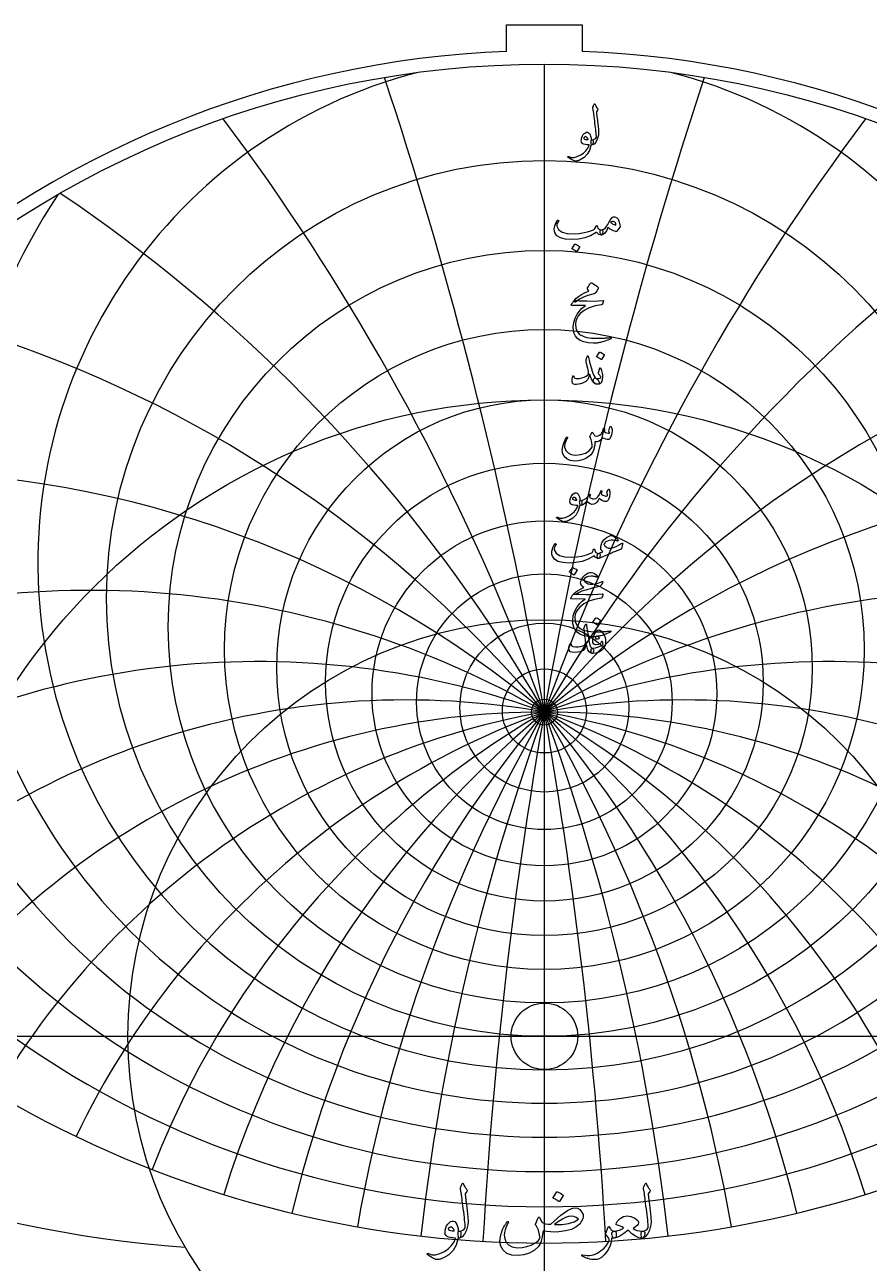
# Model space of a CAD drawing. Header units: millimetres. Extents: x -54 to 54, y -54 to 55.
# Drawn here: x -28.4 to 17.7, y -12.4 to 55.3 of the extents above; entities that cross this region are included whole.
import ezdxf

# ---------------------------------------------------------------- set-up
doc = ezdxf.new("R2010")
doc.units = ezdxf.units.MM
for name, color, linetype in [('CUT_INNER', 6, 'Continuous'), ('CUT_OUTER', 1, 'Continuous'), ('ENGRAVE', 7, 'Continuous'), ('ENGRAVE_FINE', 8, 'Continuous'), ('TEXT', 5, 'Continuous')]:
    doc.layers.add(name, color=color, linetype=linetype)

msp = doc.modelspace()

# ---------------------------------------------------------------- linework, layer by layer
at = {"layer": 'CUT_INNER'}
msp.add_circle((0, 0), 1.82, dxfattribs=at)
at = {"layer": 'CUT_OUTER'}
for points in [[(-2.065, 55.251), (2.065, 55.251), (2.065, 53.7952)], [(-2.065, 53.7952), (-2.065, 55.251)]]:
    msp.add_lwpolyline(points, dxfattribs=at)
for centre, radius, start, end in [((-0.0002, -0.0001), 53.835, 132.538795, 87.801477), ((-0.0008, 0.0013), 53.8334, 92.197449, 132.539354)]:
    msp.add_arc(centre, radius, start, end, dxfattribs=at)
at = {"layer": 'ENGRAVE'}
for points in [[(0, -53.1), (0, 53.1)], [(-53.1, 0), (53.1, 0)]]:
    msp.add_lwpolyline(points, dxfattribs=at)
for centre, radius in [((0, 0), 53.1), ((0, 23.9206), 23.9206), ((0, 22.3725), 20.5509), ((0, 21.1284), 17.4751), ((0, 0), 34.7587), ((0, 20.132), 14.6267), ((0, 19.3425), 11.9543), ((0, 18.7303), 9.4167), ((0, 18.2737), 6.9799), ((0, 0), 22.7527), ((0, 17.9576), 4.615), ((0, 17.7718), 2.2962), ((0, 17.7104), 0.708)]:
    msp.add_circle(centre, radius, dxfattribs=at)
for centre, radius, start, end in [((0, 25.851), 27.6727, 104.436571, 75.563429), ((0, 28.2753), 31.9286, 146.343028, 33.656972), ((0, 31.3563), 36.8615, 168.076059, 11.923941), ((0, 35.3406), 42.7288, 184.845211, 355.154789), ((0, 40.618), 49.9315, 199.041634, 340.958366), ((0, -25.2537), 42.9641, 36, 144), ((0, -25.2537), 42.9641, 36, 144), ((0, 47.8412), 59.135, 211.615649, 328.384351), ((-14.7796, 55.1582), 66.8508, 235.026154, 265.845624)]:
    msp.add_arc(centre, radius, start, end, dxfattribs=at)
at = {"layer": 'ENGRAVE_FINE'}
for centre, radius, start, end in [((-243.6616, -25.2537), 247.4205, 3.256593, 18.285878), ((-243.6616, -25.2537), 247.4205, 3.256593, 18.285878), ((243.6616, -25.2537), 247.4205, 161.714122, 176.743407), ((243.6616, -25.2537), 247.4205, 161.714122, 176.743407), ((-118.0429, -25.2537), 125.6187, 6.558023, 36.869498), ((-118.0429, -25.2537), 125.6187, 6.558023, 36.869498), ((118.0429, -25.2537), 125.6187, 143.130502, 173.441977), ((118.0429, -25.2537), 125.6187, 143.130502, 173.441977), ((-74.416, -25.2537), 85.9282, 9.951474, 56.069558), ((-74.416, -25.2537), 85.9282, 9.951474, 56.069558), ((74.416, -25.2537), 85.9282, 123.930442, 170.048526), ((74.416, -25.2537), 85.9282, 123.930442, 170.048526), ((-51.2026, -25.2537), 66.8403, 13.489072, 76.236453), ((-51.2026, -25.2537), 66.8403, 13.489072, 76.236453), ((51.2026, -25.2537), 66.8403, 103.763547, 166.510928), ((51.2026, -25.2537), 66.8403, 103.763547, 166.510928), ((-36.0512, -25.2537), 56.0857, 17.231004, 97.725349), ((-36.0512, -25.2537), 56.0857, 17.231004, 97.725349), ((36.0512, -25.2537), 56.0857, 82.274651, 162.768996), ((36.0512, -25.2537), 56.0857, 82.274651, 162.768996), ((-24.8053, -25.2537), 49.6107, 21.249547, 120.755909), ((-24.8053, -25.2537), 49.6107, 21.249547, 120.755909), ((24.8053, -25.2537), 49.6107, 59.244091, 158.750453), ((24.8053, -25.2537), 49.6107, 59.244091, 158.750453), ((-15.6377, -25.2537), 45.7215, 25.634518, 130.214249), ((-15.6377, -25.2537), 45.7215, 25.634518, 130.214249), ((15.6377, -25.2537), 45.7215, 49.785751, 154.365482), ((15.6377, -25.2537), 45.7215, 49.785751, 154.365482), ((-7.5757, -25.2537), 43.6269, 30.500929, 137.66478), ((-7.5757, -25.2537), 43.6269, 30.500929, 137.66478), ((7.5757, -25.2537), 43.6269, 42.33522, 149.499071), ((7.5757, -25.2537), 43.6269, 42.33522, 149.499071), ((0, 100.8737), 118.5841, 243.541053, 296.458947)]:
    msp.add_arc(centre, radius, start, end, dxfattribs=at)
at = {"layer": 'TEXT'}
for points in [[(2.6536, 50.7576), (2.6748, 50.8088), (2.6913, 50.8494), (2.703, 50.8794), (2.7101, 50.8989), (2.7156, 50.9112), (2.7227, 50.9201), (2.7313, 50.9254), (2.7415, 50.9271), (2.7531, 50.9252), (2.7627, 50.9193), (2.7704, 50.9095), (2.776, 50.8957), (2.8021, 50.8284), (2.8334, 50.7678), (2.8697, 50.7138), (2.9111, 50.6665), (2.9227, 50.6514), (2.926, 50.6343), (2.9211, 50.6153), (2.9079, 50.5943), (2.8389, 50.4969), (2.8436, 50.4533), (2.8483, 50.4106), (2.853, 50.3685), (2.8577, 50.3273), (2.8624, 50.2869), (2.8671, 50.2473), (2.8718, 50.2084), (2.8765, 50.1703), (2.9199, 49.8178), (2.9464, 49.5423), (2.956, 49.3436), (2.9488, 49.2219), (2.8895, 49.0011), (2.8122, 48.838), (2.7168, 48.7326), (2.6033, 48.6849), (2.6002, 48.6849), (2.597, 48.6849), (2.5939, 48.6849), (2.5908, 48.6849), (2.5721, 48.7026), (2.5601, 48.743), (2.5548, 48.8062), (2.5562, 48.8922), (2.5592, 48.924), (2.568, 48.9472), (2.5827, 48.9617), (2.6033, 48.9676), (2.683, 48.9835), (2.7494, 49.0123), (2.8023, 49.0541), (2.842, 49.1089), (2.8393, 49.1746), (2.8345, 49.2494), (2.8276, 49.3332), (2.8184, 49.4261), (2.8074, 49.5275), (2.7945, 49.6372), (2.7799, 49.7552), (2.7635, 49.8814), (2.7484, 50.0054), (2.7344, 50.1169), (2.7217, 50.2159), (2.7101, 50.3022), (2.7001, 50.376), (2.692, 50.4372), (2.686, 50.4859), (2.6818, 50.522), (2.6504, 50.701), (2.6495, 50.7187), (2.6496, 50.734), (2.651, 50.747), (2.6536, 50.7576)], [(2.5405, 48.6504), (2.4669, 48.3919), (2.3435, 48.1754), (2.1702, 48.0009), (1.947, 47.8685), (1.9158, 47.855), (1.885, 47.8429), (1.8546, 47.8322), (1.8245, 47.8229), (1.7951, 47.8152), (1.7664, 47.8092), (1.7386, 47.805), (1.7115, 47.8025), (1.644, 47.8121), (1.5545, 47.8473), (1.443, 47.9079), (1.3095, 47.9941), (1.2952, 48.0064), (1.2867, 48.0184), (1.2842, 48.03), (1.2875, 48.0412), (1.295, 48.0498), (1.3048, 48.0537), (1.317, 48.053), (1.3315, 48.0475), (1.4703, 48.0025), (1.6259, 48.0027), (1.7984, 48.048), (1.9878, 48.1385), (2.1425, 48.2435), (2.2705, 48.367), (2.3717, 48.5089), (2.4463, 48.6692), (2.4457, 48.6749), (2.444, 48.6794), (2.441, 48.6828), (2.4369, 48.6849), (2.3287, 48.6912), (2.2367, 48.7038), (2.1607, 48.7226), (2.1009, 48.7477), (2.0546, 48.7866), (2.0255, 48.8404), (2.0137, 48.9091), (2.0192, 48.9927), (2.021, 49.0038), (2.0232, 49.0151), (2.0257, 49.0266), (2.0286, 49.0382), (2.032, 49.0503), (2.0357, 49.063), (2.0398, 49.0762), (2.0443, 49.09), (2.0812, 49.1797), (2.126, 49.2541), (2.1786, 49.3132), (2.239, 49.357), (2.3009, 49.3809), (2.3576, 49.3805), (2.4092, 49.3558), (2.4557, 49.3067), (2.4964, 49.2384), (2.5272, 49.1591), (2.5482, 49.0688), (2.5594, 48.9676), (2.5655, 48.9677), (2.5715, 48.968), (2.5773, 48.9685), (2.5829, 48.9691), (2.5885, 48.9698), (2.5943, 48.9703), (2.6003, 48.9706), (2.6065, 48.9707), (2.6277, 48.9662), (2.6442, 48.9527), (2.6559, 48.9301), (2.663, 48.8985), (2.6659, 48.8637), (2.6653, 48.8286), (2.6612, 48.7931), (2.6536, 48.7572), (2.6436, 48.7256), (2.6324, 48.703), (2.62, 48.6895), (2.6065, 48.6849), (2.5468, 48.6849), (2.5464, 48.6793), (2.5452, 48.6716), (2.5433, 48.662), (2.5405, 48.6504)], [(2.3898, 49.0021), (2.3568, 49.0596), (2.3207, 49.1003), (2.2814, 49.124), (2.239, 49.1309), (2.2137, 49.1242), (2.1912, 49.1136), (2.1713, 49.0991), (2.1543, 49.0806), (2.1488, 49.0708), (2.148, 49.0602), (2.1519, 49.0488), (2.1605, 49.0367), (2.1929, 49.0082), (2.2398, 48.9888), (2.3013, 48.9784), (2.3772, 48.977), (2.3851, 48.9786), (2.3898, 48.9833), (2.3914, 48.9911), (2.3898, 49.0021)], [(3.8438, 44.7657), (3.9421, 44.7308), (4.0235, 44.6323), (4.0881, 44.4702), (4.1358, 44.2444), (4.1376, 44.2282), (4.1366, 44.2138), (4.1329, 44.2015), (4.1264, 44.1911), (3.9537, 43.9744), (3.9417, 43.9612), (3.9278, 43.9532), (3.9119, 43.9502), (3.894, 43.9524), (3.7766, 43.9924), (3.6663, 44.0435), (3.5631, 44.1055), (3.4669, 44.1785), (3.3894, 43.9985), (3.3044, 43.87), (3.212, 43.7928), (3.1121, 43.7671), (3.1009, 43.7712), (3.0893, 43.7836), (3.0773, 43.8042), (3.065, 43.8331), (3.0459, 43.9045), (3.039, 43.9618), (3.0443, 44.005), (3.0618, 44.034), (3.072, 44.0409), (3.0838, 44.0458), (3.0971, 44.0488), (3.1121, 44.0497), (3.1835, 44.0619), (3.2534, 44.0953), (3.3217, 44.1498), (3.3884, 44.2256), (3.4177, 44.2696), (3.4614, 44.3418), (3.5197, 44.4423), (3.5925, 44.571), (3.6494, 44.6562), (3.7103, 44.7171), (3.7751, 44.7536), (3.8438, 44.7657)], [(0.716, 44.5648), (0.7272, 44.5769), (0.7388, 44.582), (0.7507, 44.5801), (0.7631, 44.571), (0.7725, 44.5593), (0.7757, 44.5459), (0.7725, 44.531), (0.7631, 44.5145), (0.7152, 44.4403), (0.6846, 44.3716), (0.6712, 44.3084), (0.6752, 44.2507), (0.7735, 44.0611), (0.9649, 43.9288), (1.2493, 43.8539), (1.6267, 43.8362), (1.9068, 43.8568), (2.1755, 43.8998), (2.4328, 43.9652), (2.6787, 44.0529), (2.7221, 44.0786), (2.758, 44.118), (2.7864, 44.1712), (2.8074, 44.2382), (2.8145, 44.2572), (2.8263, 44.2704), (2.8428, 44.2776), (2.864, 44.279), (2.8791, 44.2725), (2.8899, 44.2594), (2.8964, 44.2395), (2.8985, 44.213), (2.9132, 44.1475), (2.9543, 44.0984), (3.0216, 44.0658), (3.1152, 44.0497), (3.149, 44.0423), (3.1717, 44.0231), (3.1835, 43.992), (3.1843, 43.9493), (3.1729, 43.8696), (3.1576, 43.8127), (3.1384, 43.7785), (3.1152, 43.7671), (3.0463, 43.7761), (2.981, 43.8032), (2.9191, 43.8484), (2.8608, 43.9116), (2.8559, 43.9141), (2.8475, 43.9124), (2.8355, 43.9063), (2.82, 43.8959), (2.5272, 43.731), (2.2076, 43.6132), (1.8614, 43.5426), (1.4885, 43.519), (1.1439, 43.5426), (0.8761, 43.6132), (0.6854, 43.731), (0.5715, 43.8959), (0.5456, 43.9879), (0.537, 44.0819), (0.5456, 44.1779), (0.5715, 44.2758), (0.6065, 44.3669), (0.6422, 44.4454), (0.6787, 44.5114), (0.716, 44.5648)], [(3.6177, 44.458), (3.6765, 44.4089), (3.7433, 44.3685), (3.8178, 44.3367), (3.9003, 44.3135), (3.8958, 44.3754), (3.8791, 44.4258), (3.8502, 44.4649), (3.8092, 44.4925), (3.7619, 44.5069), (3.7142, 44.5059), (3.6661, 44.4896), (3.6177, 44.458)], [(1.6675, 43.2615), (1.6714, 43.2655), (1.6769, 43.2678), (1.684, 43.2686), (1.6926, 43.2678), (1.7537, 43.2431), (1.8112, 43.2128), (1.8652, 43.1771), (1.9156, 43.1359), (1.9205, 43.1296), (1.9227, 43.1234), (1.9221, 43.1171), (1.9187, 43.1108), (1.7711, 42.8721), (1.7656, 42.8664), (1.7586, 42.8651), (1.7499, 42.868), (1.7397, 42.8753), (1.7309, 42.8815), (1.717, 42.891), (1.6979, 42.9035), (1.6738, 42.9192), (1.6442, 42.9381), (1.6086, 42.9601), (1.5672, 42.9852), (1.5199, 43.0134), (1.5136, 43.0181), (1.5105, 43.0229), (1.5105, 43.0276), (1.5136, 43.0323)], [(2.6504, 40.5431), (2.376, 40.4715), (2.1338, 40.379), (1.9238, 40.2658), (1.746, 40.1317), (1.7187, 40.1111), (1.6934, 40.0995), (1.6701, 40.097), (1.6487, 40.1035), (1.6237, 40.1331), (1.6275, 40.1749), (1.6599, 40.2289), (1.7209, 40.295), (1.8652, 40.4148), (2.031, 40.5227), (2.2184, 40.6189), (2.4275, 40.7033), (2.3678, 40.7912), (2.3566, 40.8132), (2.3513, 40.8352), (2.3519, 40.8571), (2.3584, 40.8791), (2.4006, 40.9629), (2.4392, 41.0322), (2.4744, 41.087), (2.506, 41.1272), (2.5262, 41.1463), (2.546, 41.1563), (2.5654, 41.1572), (2.5845, 41.1492), (2.695, 41.0868), (2.7878, 41.0283), (2.863, 40.9737), (2.9205, 40.9231), (2.9317, 40.9068), (2.937, 40.8862), (2.9364, 40.8613), (2.9299, 40.832), (2.9097, 40.7863), (2.8773, 40.7308), (2.8328, 40.6654), (2.776, 40.5902), (2.7611, 40.579), (2.7352, 40.5675), (2.6983, 40.5555), (2.6504, 40.5431)], [(1.9093, 40.1788), (2.3123, 40.1647), (2.6606, 40.1631), (2.9545, 40.1741), (3.1937, 40.1977), (3.2011, 40.1986), (3.2074, 40.1981), (3.2128, 40.1962), (3.2173, 40.193), (3.2205, 40.1886), (3.2224, 40.1832), (3.2229, 40.1768), (3.222, 40.1694), (3.2158, 40.1408), (3.2098, 40.1145), (3.204, 40.0905), (3.1984, 40.0689), (3.193, 40.0497), (3.1878, 40.0328), (3.1828, 40.0183), (3.178, 40.0061), (3.1678, 39.9867), (3.156, 39.9724), (3.1427, 39.9631), (3.1278, 39.959), (2.7651, 39.8933), (2.4495, 39.7902), (2.181, 39.6499), (1.9596, 39.4723), (1.8477, 39.3445), (1.7664, 39.2093), (1.7158, 39.0666), (1.6958, 38.9164), (1.715, 38.6807), (1.7916, 38.4886), (1.9254, 38.34), (2.1166, 38.235), (2.2157, 38.2032), (2.3246, 38.1769), (2.4434, 38.1561), (2.5719, 38.1408), (2.7101, 38.1308), (2.8577, 38.1259), (3.0147, 38.1261), (3.1811, 38.1313), (3.2403, 38.1347), (3.2985, 38.1384), (3.3557, 38.1425), (3.412, 38.1471), (3.4668, 38.152), (3.5199, 38.1573), (3.5712, 38.1629), (3.6208, 38.169), (3.6359, 38.1698), (3.6467, 38.1659), (3.6532, 38.1573), (3.6553, 38.1439), (3.6542, 38.1284), (3.6506, 38.1164), (3.6447, 38.108), (3.6365, 38.1031), (3.5478, 38.0656), (3.4638, 38.0316), (3.3845, 38.0012), (3.3099, 37.9743), (3.2402, 37.9508), (3.1757, 37.9304), (3.1162, 37.9131), (3.0618, 37.899), (3.0107, 37.8886), (2.9609, 37.8793), (2.9126, 37.8713), (2.8655, 37.8644), (2.8197, 37.8591), (2.7749, 37.8558), (2.731, 37.8544), (2.6881, 37.855), (2.3953, 37.8778), (2.1511, 37.9272), (1.9556, 38.0034), (1.8088, 38.1062), (1.7011, 38.2348), (1.6259, 38.3849), (1.5833, 38.5567), (1.5733, 38.75), (1.6041, 38.9898), (1.6777, 39.2226), (1.7941, 39.4483), (1.9533, 39.667), (2.0155, 39.7331), (2.086, 39.7965), (2.1647, 39.8572), (2.2516, 39.9151), (1.4917, 39.9213), (1.4734, 39.9292), (1.4657, 39.9433), (1.4687, 39.9637), (1.4822, 39.9904), (1.5077, 40.0293), (1.5309, 40.0642), (1.5517, 40.0952), (1.5702, 40.1223), (1.5863, 40.1453), (1.6, 40.1639), (1.6114, 40.1783), (1.6204, 40.1883), (1.6408, 40.19), (1.6958, 40.189), (1.7853, 40.1853), (1.9093, 40.1788)], [(3.0131, 37.361), (3.0171, 37.3649), (3.0226, 37.3673), (3.0296, 37.368), (3.0383, 37.3673), (3.0993, 37.3425), (3.1568, 37.3123), (3.2108, 37.2766), (3.2612, 37.2354), (3.2661, 37.2291), (3.2683, 37.2228), (3.2677, 37.2165), (3.2644, 37.2102), (3.1168, 36.9716), (3.1113, 36.9659), (3.1042, 36.9645), (3.0956, 36.9675), (3.0854, 36.9747), (3.0765, 36.981), (3.0626, 36.9904), (3.0436, 37.003), (3.0194, 37.0187), (2.9898, 37.0375), (2.9543, 37.0595), (2.9128, 37.0846), (2.8655, 37.1129), (2.8593, 37.1176), (2.8561, 37.1223), (2.8561, 37.127), (2.8593, 37.1317)], [(2.4071, 37.0909), (2.4251, 37.0086), (2.4447, 36.9249), (2.4659, 36.8398), (2.4887, 36.7533), (2.513, 36.6651), (2.539, 36.5747), (2.5664, 36.4822), (2.5955, 36.3875), (2.6542, 36.2171), (2.7077, 36.0891), (2.7562, 36.0036), (2.7996, 35.9604), (2.8375, 35.9347), (2.8758, 35.8984), (2.9144, 35.8515), (2.9535, 35.794), (2.9904, 35.7227), (3.0006, 35.6691), (2.9841, 35.6332), (2.9409, 35.615), (2.8014, 35.6291), (2.6779, 35.7217), (2.5706, 35.8929), (2.4793, 36.1425), (2.4773, 36.1467), (2.4746, 36.1496), (2.471, 36.1514), (2.4667, 36.152), (2.4636, 36.1514), (2.4604, 36.1496), (2.4573, 36.1467), (2.4542, 36.1425), (2.4453, 36.1021), (2.4345, 36.0593), (2.4218, 36.0142), (2.4071, 35.9667), (2.391, 35.9217), (2.3741, 35.8842), (2.3564, 35.8542), (2.338, 35.8316), (2.2716, 35.7737), (2.1888, 35.7225), (2.0895, 35.678), (1.9737, 35.6401), (1.8559, 35.612), (1.7539, 35.6), (1.6675, 35.6042), (1.5969, 35.6244), (1.5364, 35.675), (1.5089, 35.7641), (1.5144, 35.8917), (1.5529, 36.0577), (1.5566, 36.0632), (1.5615, 36.0672), (1.5676, 36.0695), (1.5749, 36.0703), (1.5835, 36.0693), (1.5906, 36.0664), (1.5961, 36.0615), (1.6, 36.0546), (1.6149, 36.0199), (1.6314, 35.991), (1.6495, 35.968), (1.6691, 35.951), (1.7303, 35.9282), (1.8135, 35.9227), (1.9187, 35.9345), (2.0459, 35.9635), (2.1815, 36.0071), (2.2869, 36.0562), (2.3621, 36.1107), (2.4071, 36.1708), (2.4145, 36.2316), (2.4023, 36.3357), (2.3706, 36.4829), (2.3191, 36.6732), (2.2944, 36.7735), (2.2799, 36.8546), (2.2756, 36.9164), (2.2814, 36.959), (2.3411, 37.1286), (2.3476, 37.1465), (2.3545, 37.1592), (2.3617, 37.1669), (2.3694, 37.1694), (2.3788, 37.1645), (2.3882, 37.1498), (2.3976, 37.1253), (2.4071, 37.0909)], [(3.0414, 36.0766), (3.023, 36.1074), (3.0053, 36.1339), (2.9884, 36.1561), (2.9723, 36.1739), (2.9607, 36.1892), (2.9543, 36.2069), (2.9529, 36.2269), (2.9566, 36.2493), (3.0226, 36.488), (3.0318, 36.5088), (3.0438, 36.5147), (3.0585, 36.5056), (3.0759, 36.4817), (3.1022, 36.4309), (3.1246, 36.3694), (3.1431, 36.2974), (3.1576, 36.2148), (3.166, 36.1355), (3.1694, 36.0577), (3.1676, 35.9816), (3.1607, 35.907), (3.1495, 35.842), (3.1348, 35.7853), (3.1166, 35.7368), (3.0948, 35.6966), (3.0679, 35.6668), (3.0312, 35.6432), (2.9847, 35.626), (2.9284, 35.615), (2.8706, 35.6128), (2.8169, 35.622), (2.767, 35.6426), (2.7211, 35.6746), (2.6856, 35.7153), (2.6669, 35.7618), (2.6652, 35.8142), (2.6803, 35.8725), (2.7044, 35.9202), (2.7329, 35.9502), (2.7656, 35.9626), (2.8027, 35.9573), (2.8883, 35.9366), (2.9629, 35.9345), (3.0265, 35.9508), (3.0791, 35.9855), (3.0803, 35.9947), (3.0744, 36.013), (3.0614, 36.0403), (3.0414, 36.0766)], [(3.5831, 33.2805), (3.5886, 33.2942), (3.5957, 33.3041), (3.6043, 33.3099), (3.6145, 33.3119), (3.6277, 33.3103), (3.6388, 33.3056), (3.6481, 33.2978), (3.6553, 33.2868), (3.6732, 33.2475), (3.686, 33.1989), (3.6936, 33.1408), (3.6962, 33.0732), (3.6893, 32.9629), (3.6687, 32.8581), (3.6343, 32.7588), (3.5862, 32.665), (3.5698, 32.6424), (3.5517, 32.625), (3.5321, 32.6126), (3.5109, 32.6053), (3.4341, 32.6004), (3.3515, 32.614), (3.263, 32.646), (3.1686, 32.6964), (3.0891, 32.5875), (2.9951, 32.5151), (2.8865, 32.4791), (2.7635, 32.4797), (2.7595, 32.4135), (2.7537, 32.3498), (2.7461, 32.2887), (2.7368, 32.2301), (2.7257, 32.1736), (2.7128, 32.119), (2.6982, 32.0661), (2.6818, 32.015), (2.6438, 31.9227), (2.5923, 31.8375), (2.5276, 31.7594), (2.4495, 31.6884), (2.2667, 31.5667), (2.0734, 31.4811), (1.8695, 31.4316), (1.6549, 31.4183), (1.4133, 31.4511), (1.2224, 31.5368), (1.082, 31.6756), (0.9923, 31.8674), (0.9802, 31.9365), (0.9782, 32.0181), (0.9865, 32.1123), (1.0049, 32.2191), (1.0345, 32.3361), (1.0763, 32.4577), (1.1303, 32.5841), (1.1965, 32.7153), (1.2018, 32.7235), (1.2082, 32.7294), (1.2159, 32.7329), (1.2247, 32.7341), (1.2336, 32.7333), (1.2412, 32.731), (1.2477, 32.727), (1.253, 32.7215), (1.2565, 32.7135), (1.2577, 32.705), (1.2565, 32.6962), (1.253, 32.687), (1.169, 32.5125), (1.1148, 32.369), (1.0905, 32.2566), (1.096, 32.1751), (1.1753, 31.9955), (1.3001, 31.865), (1.4705, 31.7836), (1.6864, 31.7512), (1.9882, 31.7704), (2.2438, 31.847), (2.453, 31.9808), (2.6159, 32.172), (2.6153, 32.298), (2.5947, 32.4311), (2.5541, 32.5712), (2.4934, 32.7184), (2.4858, 32.7333), (2.4816, 32.7467), (2.4811, 32.7584), (2.484, 32.7686), (2.5009, 32.8037), (2.517, 32.8365), (2.5323, 32.8673), (2.5468, 32.8958), (2.5605, 32.9218), (2.5735, 32.9449), (2.5857, 32.965), (2.597, 32.9822), (2.6035, 32.9894), (2.6104, 32.9924), (2.6177, 32.991), (2.6253, 32.9853), (2.6292, 32.981), (2.6347, 32.9743), (2.6418, 32.9653), (2.6504, 32.9539), (2.6602, 32.9402), (2.6708, 32.9241), (2.6822, 32.9056), (2.6944, 32.8848), (2.7191, 32.8448), (2.7399, 32.8157), (2.7568, 32.7977), (2.7698, 32.7906), (2.8514, 32.7837), (2.9331, 32.7977), (3.0147, 32.8324), (3.0964, 32.888), (3.126, 32.9249), (3.1552, 32.9853), (3.1841, 33.0693), (3.2125, 33.1769), (3.2153, 33.1871), (3.2204, 33.1957), (3.2279, 33.2028), (3.2377, 33.2083), (3.2469, 33.2118), (3.2557, 33.213), (3.2642, 33.2118), (3.2722, 33.2083), (3.2842, 33.1887), (3.2887, 33.1518), (3.2858, 33.0976), (3.2754, 33.0261), (3.3388, 32.9873), (3.4065, 32.9618), (3.4785, 32.9496), (3.5548, 32.9508), (3.5539, 32.9737), (3.5509, 32.9924), (3.546, 33.0067), (3.5391, 33.0167), (3.5313, 33.0261), (3.5266, 33.0356), (3.525, 33.045), (3.5266, 33.0544)], [(3.5093, 29.8857), (3.5162, 29.8904), (3.5242, 29.8889), (3.5335, 29.881), (3.5439, 29.8669), (3.555, 29.8429), (3.5635, 29.8088), (3.5692, 29.7644), (3.5721, 29.7099), (3.5731, 29.6479), (3.5698, 29.5874), (3.5621, 29.5285), (3.5501, 29.4712), (3.5152, 29.3597), (3.4763, 29.2796), (3.4336, 29.231), (3.3868, 29.2137), (3.2763, 29.2202), (3.1741, 29.249), (3.0801, 29.3003), (2.9943, 29.3739), (2.9354, 29.2579), (2.8655, 29.1674), (2.7847, 29.1024), (2.6928, 29.063), (2.5965, 29.0543), (2.4989, 29.0787), (2.4002, 29.136), (2.3003, 29.2263), (2.2194, 29.1232), (2.1401, 29.0496), (2.0624, 29.0055), (1.9863, 28.9907), (1.9709, 28.9994), (1.9564, 29.0253), (1.9427, 29.0685), (1.9297, 29.1289), (1.925, 29.1886), (1.9329, 29.2325), (1.9533, 29.2608), (1.9863, 29.2734), (2.1311, 29.3061), (2.2579, 29.3699), (2.3666, 29.4647), (2.4573, 29.5905), (2.4622, 29.5974), (2.4675, 29.6023), (2.4732, 29.6053), (2.4793, 29.6062), (2.4867, 29.6055), (2.4934, 29.6031), (2.4993, 29.5992), (2.5044, 29.5937), (2.5074, 29.5768), (2.5005, 29.5481), (2.4838, 29.5077), (2.4573, 29.4555), (2.492, 29.4153), (2.546, 29.3856), (2.6192, 29.3666), (2.7117, 29.3582), (2.8269, 29.3823), (2.9276, 29.461), (3.0137, 29.5943), (3.0854, 29.7821), (3.0889, 29.7917), (3.0932, 29.7986), (3.0983, 29.8027), (3.1042, 29.8041), (3.113, 29.8033), (3.1207, 29.8009), (3.1272, 29.797), (3.1325, 29.7915), (3.1364, 29.7837), (3.1388, 29.7758), (3.1395, 29.768), (3.1388, 29.7601), (3.1073, 29.6282), (3.1441, 29.5956), (3.1882, 29.567), (3.2398, 29.5423), (3.2989, 29.5215), (3.3564, 29.5079), (3.4002, 29.505), (3.4302, 29.5126), (3.4465, 29.5309), (3.4518, 29.5587), (3.4489, 29.5984), (3.4377, 29.6498), (3.4182, 29.713), (3.4216, 29.7309), (3.4379, 29.7656), (3.4671, 29.8172), (3.5093, 29.8857)], [(1.9234, 28.9562), (1.8498, 28.6977), (1.7264, 28.4812), (1.5531, 28.3067), (1.3299, 28.1743), (1.2987, 28.1608), (1.2679, 28.1487), (1.2375, 28.138), (1.2075, 28.1287), (1.178, 28.121), (1.1494, 28.115), (1.1215, 28.1108), (1.0944, 28.1083), (1.0269, 28.1179), (0.9374, 28.1531), (0.8259, 28.2137), (0.6924, 28.2999), (0.6781, 28.3122), (0.6697, 28.3242), (0.6671, 28.3358), (0.6705, 28.347), (0.6779, 28.3556), (0.6877, 28.3595), (0.6999, 28.3587), (0.7144, 28.3533), (0.8532, 28.3083), (1.0088, 28.3085), (1.1814, 28.3538), (1.3708, 28.4443), (1.5254, 28.5493), (1.6534, 28.6728), (1.7547, 28.8147), (1.8292, 28.975), (1.8286, 28.9807), (1.8269, 28.9852), (1.8239, 28.9886), (1.8198, 28.9907), (1.7117, 28.997), (1.6196, 29.0096), (1.5437, 29.0284), (1.4838, 29.0535), (1.4375, 29.0924), (1.4084, 29.1462), (1.3967, 29.2149), (1.4022, 29.2985), (1.4039, 29.3096), (1.4061, 29.3209), (1.4086, 29.3323), (1.4116, 29.344), (1.4149, 29.3561), (1.4186, 29.3688), (1.4228, 29.382), (1.4273, 29.3958), (1.4642, 29.4855), (1.5089, 29.5599), (1.5615, 29.619), (1.622, 29.6628), (1.6838, 29.6867), (1.7405, 29.6863), (1.7921, 29.6616), (1.8387, 29.6125), (1.8793, 29.5442), (1.9101, 29.4649), (1.9311, 29.3746), (1.9423, 29.2734), (1.9485, 29.2735), (1.9545, 29.2738), (1.9602, 29.2743), (1.9658, 29.2749), (1.9714, 29.2756), (1.9772, 29.2761), (1.9832, 29.2764), (1.9894, 29.2765), (2.0106, 29.272), (2.0271, 29.2585), (2.0389, 29.2359), (2.0459, 29.2043), (2.0489, 29.1695), (2.0483, 29.1344), (2.0442, 29.0989), (2.0365, 29.063), (2.0265, 29.0314), (2.0153, 29.0088), (2.0029, 28.9953), (1.9894, 28.9907), (1.9297, 28.9907), (1.9293, 28.985), (1.9282, 28.9774), (1.9262, 28.9678), (1.9234, 28.9562)], [(1.7727, 29.3079), (1.7397, 29.3654), (1.7036, 29.406), (1.6644, 29.4298), (1.622, 29.4367), (1.5967, 29.43), (1.5741, 29.4194), (1.5543, 29.4049), (1.5372, 29.3864), (1.5317, 29.3766), (1.5309, 29.366), (1.5348, 29.3546), (1.5435, 29.3425), (1.5759, 29.314), (1.6228, 29.2946), (1.6842, 29.2842), (1.7602, 29.2828), (1.768, 29.2844), (1.7727, 29.2891), (1.7743, 29.2969), (1.7727, 29.3079)], [(4.274, 26.8856), (4.2112, 26.6344), (4.2041, 26.6222), (4.1923, 26.6108), (4.1758, 26.6002), (4.1546, 26.5904), (4.1076, 26.5738), (4.0577, 26.5555), (4.0048, 26.5353), (3.949, 26.5135), (3.8902, 26.49), (3.8284, 26.4652), (3.7638, 26.439), (3.6962, 26.4114), (2.9739, 26.0974), (2.9409, 26.1046), (2.9142, 26.1264), (2.8938, 26.1627), (2.8797, 26.2136), (2.8773, 26.2675), (2.8922, 26.3133), (2.9244, 26.3508), (2.9739, 26.38), (2.9801, 26.3828), (2.9923, 26.3882), (3.0107, 26.3962), (3.0351, 26.4067), (3.0654, 26.4195), (3.1015, 26.4346), (3.1432, 26.4517), (3.1906, 26.4711), (3.1295, 26.5337), (3.0909, 26.6022), (3.0746, 26.6766), (3.0807, 26.7568), (3.1411, 26.9478), (3.244, 27.1093), (3.3892, 27.2414), (3.5768, 27.3441), (3.6178, 27.3537), (3.6655, 27.3511), (3.7199, 27.3364), (3.7809, 27.3095), (3.8443, 27.2728), (3.9026, 27.2318), (3.9558, 27.1865), (4.0039, 27.1368), (4.0175, 27.1186), (4.0235, 27.1015), (4.0222, 27.0856), (4.0133, 27.0709), (4, 27.0595), (3.9851, 27.0536), (3.9686, 27.0532), (3.9505, 27.0583), (3.8565, 27.0879), (3.7566, 27.1015), (3.6508, 27.0989), (3.5391, 27.0803), (3.4381, 27.0501), (3.3578, 27.0096), (3.2983, 26.959), (3.2597, 26.8982), (3.2557, 26.8711), (3.2659, 26.8401), (3.2903, 26.8051), (3.3287, 26.7663), (3.3727, 26.7309), (3.4167, 26.7035), (3.4606, 26.6838), (3.5046, 26.6721), (3.6363, 26.6687), (3.777, 26.6964), (3.9268, 26.7551), (4.0856, 26.8448), (4.1026, 26.8556), (4.1193, 26.866), (4.1356, 26.876), (4.1515, 26.8856), (4.1668, 26.8946), (4.1813, 26.9029), (4.1951, 26.9103), (4.208, 26.917), (4.2439, 26.9339), (4.2669, 26.9343), (4.2769, 26.9182), (4.274, 26.8856)], [(0.5778, 26.895), (0.589, 26.9072), (0.6006, 26.9123), (0.6126, 26.9103), (0.6249, 26.9013), (0.6343, 26.8895), (0.6375, 26.8762), (0.6343, 26.8613), (0.6249, 26.8448), (0.577, 26.7706), (0.5464, 26.7019), (0.5331, 26.6387), (0.537, 26.581), (0.6353, 26.3914), (0.8267, 26.2591), (1.1111, 26.1841), (1.4885, 26.1665), (1.7686, 26.1871), (2.0373, 26.2301), (2.2946, 26.2954), (2.5405, 26.3831), (2.5839, 26.4089), (2.6198, 26.4483), (2.6483, 26.5015), (2.6693, 26.5684), (2.6763, 26.5875), (2.6881, 26.6006), (2.7046, 26.6079), (2.7258, 26.6092), (2.7409, 26.6028), (2.7517, 26.5896), (2.7582, 26.5698), (2.7603, 26.5433), (2.7751, 26.4777), (2.8161, 26.4287), (2.8834, 26.3961), (2.977, 26.38), (3.0108, 26.3725), (3.0336, 26.3533), (3.0453, 26.3223), (3.0461, 26.2795), (3.0347, 26.1998), (3.0194, 26.1429), (3.0002, 26.1088), (2.977, 26.0974), (2.9081, 26.1064), (2.8428, 26.1335), (2.781, 26.1786), (2.7227, 26.2418), (2.7178, 26.2444), (2.7093, 26.2426), (2.6973, 26.2365), (2.6818, 26.2261), (2.389, 26.0613), (2.0695, 25.9435), (1.7233, 25.8728), (1.3503, 25.8493), (1.0057, 25.8728), (0.738, 25.9435), (0.5472, 26.0613), (0.4334, 26.2261), (0.4075, 26.3182), (0.3988, 26.4122), (0.4075, 26.5082), (0.4334, 26.6061), (0.4683, 26.6972), (0.504, 26.7757), (0.5405, 26.8416), (0.5778, 26.895)], [(1.5293, 25.5918), (1.5333, 25.5957), (1.5388, 25.5981), (1.5458, 25.5988), (1.5545, 25.5981), (1.6155, 25.5733), (1.673, 25.5431), (1.727, 25.5074), (1.7774, 25.4662), (1.7823, 25.4599), (1.7845, 25.4536), (1.7839, 25.4473), (1.7806, 25.441), (1.633, 25.2024), (1.6275, 25.1967), (1.6204, 25.1953), (1.6118, 25.1983), (1.6016, 25.2055), (1.5927, 25.2118), (1.5788, 25.2212), (1.5598, 25.2338), (1.5356, 25.2495), (1.506, 25.2683), (1.4705, 25.2903), (1.429, 25.3154), (1.3817, 25.3437), (1.3755, 25.3484), (1.3723, 25.3531), (1.3723, 25.3578), (1.3755, 25.3625)], [(3.1859, 24.8357), (3.1884, 24.8135), (3.1741, 24.7721), (3.1429, 24.7114), (3.0948, 24.6316), (3.0846, 24.6186), (3.0728, 24.608), (3.0595, 24.5998), (3.0445, 24.5939), (2.8436, 24.5385), (2.6646, 24.4887), (2.5075, 24.4443), (2.3725, 24.4055), (2.2595, 24.3723), (2.1684, 24.345), (2.0993, 24.3236), (2.0522, 24.3081), (1.6722, 24.1385), (1.6455, 24.1366), (1.6251, 24.1401), (1.611, 24.1491), (1.6031, 24.1637), (1.6029, 24.169), (1.6055, 24.1754), (1.6108, 24.1831), (1.6188, 24.1919), (1.6962, 24.2645), (1.812, 24.3411), (1.9662, 24.4216), (2.159, 24.506), (2.1066, 24.5507), (2.0624, 24.5939), (2.0265, 24.6355), (1.9988, 24.6755), (1.9817, 24.7193), (1.9776, 24.7721), (1.9865, 24.8339), (2.0082, 24.9048), (2.0436, 24.9786), (2.093, 25.0524), (2.1566, 25.1262), (2.2343, 25.2), (2.3189, 25.2638), (2.4, 25.3075), (2.4775, 25.3313), (2.5515, 25.335), (2.6518, 25.3148), (2.7423, 25.273), (2.823, 25.2096), (2.8938, 25.1246), (2.9001, 25.114), (2.9032, 25.1042), (2.9032, 25.0952), (2.9001, 25.0869), (2.8932, 25.0793), (2.8852, 25.0751), (2.8759, 25.0745), (2.8655, 25.0775), (2.8193, 25.0922), (2.7749, 25.105), (2.7322, 25.1158), (2.6913, 25.1246), (2.6523, 25.1313), (2.6155, 25.1356), (2.5809, 25.1376), (2.5484, 25.1372), (2.4131, 25.1213), (2.2995, 25.083), (2.2075, 25.0223), (2.137, 24.9393), (2.212, 24.8406), (2.2956, 24.7674), (2.3878, 24.7197), (2.4887, 24.6975), (2.6389, 24.6959), (2.8004, 24.7195), (2.9733, 24.7682), (3.1576, 24.842), (3.1652, 24.8439), (3.1725, 24.8435), (3.1794, 24.8408), (3.1859, 24.8357)], [(1.8826, 24.148), (2.2856, 24.1338), (2.6339, 24.1323), (2.9278, 24.1432), (3.167, 24.1668), (3.1744, 24.1677), (3.1808, 24.1672), (3.1862, 24.1653), (3.1906, 24.1621), (3.1938, 24.1577), (3.1957, 24.1523), (3.1962, 24.1459), (3.1953, 24.1385), (3.1891, 24.1099), (3.1831, 24.0836), (3.1773, 24.0596), (3.1717, 24.038), (3.1663, 24.0188), (3.1611, 24.0019), (3.1561, 23.9874), (3.1513, 23.9752), (3.1411, 23.9558), (3.1293, 23.9415), (3.116, 23.9323), (3.1011, 23.9281), (2.7384, 23.8624), (2.4228, 23.7593), (2.1543, 23.619), (1.9329, 23.4414), (1.821, 23.3136), (1.7397, 23.1784), (1.6891, 23.0357), (1.6691, 22.8855), (1.6883, 22.6498), (1.7649, 22.4577), (1.8987, 22.3091), (2.0899, 22.2041), (2.189, 22.1723), (2.2979, 22.146), (2.4167, 22.1252), (2.5452, 22.1099), (2.6834, 22.0999), (2.831, 22.095), (2.988, 22.0952), (3.1545, 22.1005), (3.2136, 22.1038), (3.2718, 22.1075), (3.329, 22.1117), (3.3853, 22.1162), (3.4401, 22.1211), (3.4932, 22.1264), (3.5445, 22.1321), (3.5941, 22.1382), (3.6092, 22.1389), (3.62, 22.135), (3.6265, 22.1264), (3.6286, 22.113), (3.6275, 22.0975), (3.6239, 22.0856), (3.618, 22.0771), (3.6098, 22.0722), (3.5211, 22.0347), (3.4371, 22.0008), (3.3578, 21.9703), (3.2832, 21.9435), (3.2135, 21.9199), (3.149, 21.8995), (3.0895, 21.8822), (3.0351, 21.8681), (2.984, 21.8577), (2.9342, 21.8485), (2.8859, 21.8404), (2.8389, 21.8335), (2.793, 21.8282), (2.7482, 21.8249), (2.7043, 21.8235), (2.6614, 21.8241), (2.3686, 21.8469), (2.1244, 21.8963), (1.9289, 21.9725), (1.7821, 22.0753), (1.6744, 22.2039), (1.5992, 22.354), (1.5566, 22.5258), (1.5466, 22.7191), (1.5774, 22.959), (1.651, 23.1917), (1.7674, 23.4174), (1.9266, 23.6361), (1.9888, 23.7022), (2.0593, 23.7656), (2.138, 23.8263), (2.2249, 23.8842), (1.465, 23.8905), (1.4467, 23.8983), (1.4391, 23.9124), (1.442, 23.9328), (1.4555, 23.9595), (1.4811, 23.9984), (1.5042, 24.0333), (1.525, 24.0643), (1.5435, 24.0914), (1.5596, 24.1144), (1.5733, 24.133), (1.5847, 24.1474), (1.5937, 24.1574), (1.6141, 24.1591), (1.6691, 24.1582), (1.7586, 24.1544), (1.8826, 24.148)], [(2.6127, 21.1943), (2.6355, 21.1833), (2.6536, 21.166), (2.6669, 21.1425), (2.6756, 21.1126), (2.6812, 21.0757), (2.6826, 21.0404), (2.6797, 21.0066), (2.6724, 20.9744), (2.6616, 20.947), (2.6481, 20.9273), (2.6318, 20.9156), (2.6127, 20.9116), (2.5187, 20.9377), (2.4408, 21.0035), (2.379, 21.1089), (2.3333, 21.2539), (2.3274, 21.279), (2.3223, 21.3007), (2.318, 21.319), (2.3144, 21.334), (2.3117, 21.3457), (2.3097, 21.354), (2.3085, 21.359), (2.3081, 21.3607), (2.3034, 21.3699), (2.2987, 21.3725), (2.294, 21.3684), (2.2893, 21.3576), (2.2359, 21.2371), (2.1762, 21.1425), (2.1103, 21.0738), (2.0381, 21.031), (1.9333, 20.998), (1.8104, 20.9776), (1.6695, 20.9697), (1.5105, 20.9744), (1.4043, 21.0072), (1.3464, 21.0867), (1.3368, 21.2129), (1.3755, 21.3858), (1.3843, 21.4066), (1.3951, 21.4219), (1.4078, 21.4318), (1.4226, 21.4361), (1.4371, 21.4347), (1.4493, 21.4274), (1.4591, 21.4143), (1.4665, 21.3953), (1.4824, 21.3546), (1.5019, 21.3238), (1.5248, 21.3028), (1.5513, 21.2916), (1.6999, 21.2689), (1.841, 21.2665), (1.9747, 21.2846), (2.1009, 21.323), (2.1556, 21.3517), (2.2006, 21.3905), (2.2357, 21.4396), (2.261, 21.4989), (2.2595, 21.527), (2.2516, 21.5923), (2.2375, 21.695), (2.2171, 21.8349), (2.2067, 21.9098), (2.1974, 21.9774), (2.1894, 22.0377), (2.1825, 22.0908), (2.1766, 22.1363), (2.1715, 22.1737), (2.1672, 22.203), (2.1637, 22.2243), (2.1607, 22.2569), (2.1613, 22.2855), (2.1654, 22.3103), (2.1731, 22.3311), (2.1853, 22.3569), (2.1967, 22.3809), (2.2073, 22.4032), (2.2171, 22.4237), (2.2259, 22.4425), (2.2336, 22.4594), (2.24, 22.4746), (2.2453, 22.4881), (2.2508, 22.4989), (2.2579, 22.5061), (2.2665, 22.5099), (2.2767, 22.5101), (2.2879, 22.5057), (2.2964, 22.4991), (2.3021, 22.49), (2.305, 22.4787), (2.3241, 22.318), (2.3439, 22.1658), (2.3642, 22.022), (2.3851, 21.8867), (2.4064, 21.7598), (2.4279, 21.6414), (2.4495, 21.5314), (2.4714, 21.4298), (2.4979, 21.335), (2.5303, 21.2641), (2.5686, 21.2172), (2.6127, 21.1943)], [(2.8074, 22.8586), (2.8114, 22.8626), (2.8169, 22.8649), (2.8239, 22.8657), (2.8326, 22.8649), (2.8936, 22.8402), (2.9511, 22.81), (3.0051, 22.7742), (3.0555, 22.733), (3.0604, 22.7267), (3.0626, 22.7205), (3.062, 22.7142), (3.0587, 22.7079), (2.9111, 22.4692), (2.9056, 22.4636), (2.8985, 22.4622), (2.8899, 22.4651), (2.8797, 22.4724), (2.8708, 22.4787), (2.8569, 22.4881), (2.8379, 22.5006), (2.8137, 22.5163), (2.7841, 22.5352), (2.7486, 22.5572), (2.7072, 22.5823), (2.6599, 22.6106), (2.6536, 22.6153), (2.6504, 22.62), (2.6504, 22.6247), (2.6536, 22.6294)], [(2.9739, 22.196), (2.9955, 22.1929), (3.0194, 22.1835), (3.0457, 22.1678), (3.0744, 22.1458), (3.197, 22.0151), (3.2824, 21.8679), (3.3305, 21.7042), (3.3413, 21.524), (3.3317, 21.4302), (3.3123, 21.3466), (3.283, 21.2732), (3.244, 21.21), (3.1174, 21.0795), (2.97, 20.9862), (2.8018, 20.9303), (2.6127, 20.9116), (2.5937, 20.9162), (2.5774, 20.9297), (2.5639, 20.9523), (2.5531, 20.9839), (2.5491, 21.0013), (2.5464, 21.0192), (2.5451, 21.0375), (2.5452, 21.0561), (2.5463, 21.0745), (2.548, 21.0922), (2.5502, 21.1091), (2.5531, 21.1252), (2.5615, 21.1531), (2.5743, 21.1739), (2.5914, 21.1876), (2.6127, 21.1943), (2.7968, 21.219), (2.9566, 21.2649), (3.092, 21.3321), (3.2031, 21.4204), (3.1978, 21.4645), (3.1914, 21.4997), (3.1837, 21.5258), (3.1749, 21.5428), (3.1643, 21.5576), (3.1545, 21.5672), (3.1454, 21.5717), (3.1372, 21.5711), (3.1315, 21.5691), (3.127, 21.5664), (3.1236, 21.5629), (3.1215, 21.5585), (3.0913, 21.4965), (3.054, 21.4486), (3.0096, 21.4149), (2.9582, 21.3953), (2.8088, 21.3837), (2.7062, 21.4243), (2.6502, 21.5171), (2.641, 21.6622), (2.6536, 21.7454), (2.6787, 21.8318), (2.7164, 21.9213), (2.7666, 22.0139), (2.8196, 22.0936), (2.8718, 22.1505), (2.9232, 22.1847), (2.9739, 22.196)], [(2.8703, 21.8569), (2.839, 21.848), (2.8145, 21.8247), (2.7967, 21.7868), (2.7855, 21.7344), (2.7857, 21.7262), (2.7863, 21.7203), (2.7872, 21.7167), (2.7886, 21.7156), (2.8202, 21.7079), (2.8522, 21.7038), (2.8846, 21.7032), (2.9174, 21.7061), (2.9462, 21.7122), (2.97, 21.7211), (2.9886, 21.7326), (3.0021, 21.747), (2.9668, 21.7974), (2.9331, 21.8325), (2.9009, 21.8524), (2.8703, 21.8569)], [(-4.5765, -8.254), (-4.5482, -8.1857), (-4.5263, -8.1315), (-4.5106, -8.0915), (-4.5011, -8.0656), (-4.4938, -8.0491), (-4.4844, -8.0373), (-4.4729, -8.0303), (-4.4593, -8.0279), (-4.4438, -8.0305), (-4.431, -8.0384), (-4.4208, -8.0515), (-4.4132, -8.0698), (-4.3784, -8.1595), (-4.3368, -8.2404), (-4.2884, -8.3124), (-4.2332, -8.3754), (-4.2177, -8.3956), (-4.2133, -8.4184), (-4.2198, -8.4437), (-4.2373, -8.4717), (-4.3295, -8.6015), (-4.3232, -8.6596), (-4.3169, -8.7167), (-4.3106, -8.7727), (-4.3043, -8.8277), (-4.2981, -8.8816), (-4.2918, -8.9344), (-4.2855, -8.9862), (-4.2792, -9.037), (-4.2214, -9.507), (-4.186, -9.8744), (-4.1732, -10.1393), (-4.1829, -10.3015), (-4.2619, -10.5959), (-4.365, -10.8134), (-4.4922, -10.9539), (-4.6435, -11.0175), (-4.6477, -11.0175), (-4.6519, -11.0175), (-4.6561, -11.0175), (-4.6602, -11.0175), (-4.6851, -10.994), (-4.7011, -10.94), (-4.7081, -10.8558), (-4.7063, -10.7412), (-4.7024, -10.6988), (-4.6906, -10.6679), (-4.671, -10.6485), (-4.6435, -10.6407), (-4.5372, -10.6195), (-4.4488, -10.581), (-4.3781, -10.5253), (-4.3253, -10.4522), (-4.3288, -10.3646), (-4.3352, -10.2649), (-4.3445, -10.1531), (-4.3567, -10.0293), (-4.3715, -9.8941), (-4.3886, -9.7478), (-4.4081, -9.5905), (-4.4299, -9.4222), (-4.4501, -9.2568), (-4.4687, -9.1082), (-4.4857, -8.9763), (-4.5011, -8.8611), (-4.5145, -8.7628), (-4.5252, -8.6811), (-4.5333, -8.6162), (-4.5388, -8.5681), (-4.5807, -8.3294), (-4.582, -8.3058), (-4.5817, -8.2854), (-4.5799, -8.2682), (-4.5765, -8.254)], [(5.4223, -8.254), (5.4506, -8.1857), (5.4725, -8.1315), (5.4882, -8.0915), (5.4977, -8.0656), (5.505, -8.0491), (5.5144, -8.0373), (5.5259, -8.0303), (5.5395, -8.0279), (5.555, -8.0305), (5.5678, -8.0384), (5.578, -8.0515), (5.5856, -8.0698), (5.6204, -8.1595), (5.662, -8.2404), (5.7104, -8.3124), (5.7656, -8.3754), (5.7811, -8.3956), (5.7855, -8.4184), (5.779, -8.4437), (5.7614, -8.4717), (5.6693, -8.6015), (5.6756, -8.6596), (5.6819, -8.7167), (5.6882, -8.7727), (5.6945, -8.8277), (5.7007, -8.8816), (5.707, -8.9344), (5.7133, -8.9862), (5.7196, -9.037), (5.7774, -9.507), (5.8127, -9.8744), (5.8256, -10.1393), (5.8159, -10.3015), (5.7368, -10.5959), (5.6337, -10.8134), (5.5066, -10.9539), (5.3553, -11.0175), (5.3511, -11.0175), (5.3469, -11.0175), (5.3427, -11.0175), (5.3385, -11.0175), (5.3137, -10.994), (5.2977, -10.94), (5.2907, -10.8558), (5.2925, -10.7412), (5.2964, -10.6988), (5.3082, -10.6679), (5.3278, -10.6485), (5.3553, -10.6407), (5.4615, -10.6195), (5.55, -10.581), (5.6207, -10.5253), (5.6735, -10.4522), (5.67, -10.3646), (5.6636, -10.2649), (5.6543, -10.1531), (5.6421, -10.0293), (5.6273, -9.8941), (5.6102, -9.7478), (5.5907, -9.5905), (5.5688, -9.4222), (5.5487, -9.2568), (5.5301, -9.1082), (5.5131, -8.9763), (5.4977, -8.8611), (5.4843, -8.7628), (5.4736, -8.6811), (5.4655, -8.6162), (5.46, -8.5681), (5.4181, -8.3294), (5.4168, -8.3058), (5.4171, -8.2854), (5.4189, -8.2682), (5.4223, -8.254)], [(0.6825, -8.5011), (0.6877, -8.4958), (0.6951, -8.4927), (0.7045, -8.4916), (0.716, -8.4927), (0.7974, -8.5257), (0.8741, -8.566), (0.946, -8.6136), (1.0133, -8.6685), (1.0198, -8.6769), (1.0227, -8.6853), (1.0219, -8.6937), (1.0175, -8.702), (0.8207, -9.0203), (0.8133, -9.0278), (0.8039, -9.0297), (0.7924, -9.0258), (0.7788, -9.0161), (0.767, -9.0077), (0.7484, -8.9951), (0.7231, -8.9784), (0.6909, -8.9575), (0.6514, -8.9323), (0.604, -8.903), (0.5488, -8.8695), (0.4857, -8.8318), (0.4773, -8.8256), (0.4731, -8.8193), (0.4731, -8.813), (0.4773, -8.8067)], [(1.6623, -9.372), (1.8083, -9.3934), (1.9323, -9.462), (2.0344, -9.5777), (2.1145, -9.7404), (2.1234, -9.8027), (2.1166, -9.8723), (2.0941, -9.9493), (2.0559, -10.0335), (2.0119, -10.1147), (1.9721, -10.1822), (1.9365, -10.2361), (1.9051, -10.2764), (1.7219, -10.4271), (1.4739, -10.5444), (1.1609, -10.6281), (0.783, -10.6783), (0.5556, -10.6893), (0.3381, -10.6846), (0.1306, -10.6642), (-0.067, -10.6281), (-0.1136, -10.9351), (-0.1738, -11.1818), (-0.2476, -11.3684), (-0.335, -11.4948), (-0.5642, -11.6898), (-0.8249, -11.835), (-1.1169, -11.9306), (-1.4404, -11.9763), (-1.7808, -11.9604), (-2.0527, -11.8623), (-2.2561, -11.6819), (-2.3908, -11.4195), (-2.4023, -11.3788), (-2.4118, -11.3362), (-2.4191, -11.2919), (-2.4243, -11.2457), (-2.4269, -11.1979), (-2.4264, -11.1489), (-2.4228, -11.0985), (-2.416, -11.0468), (-2.4013, -10.9554), (-2.3825, -10.8652), (-2.3594, -10.7764), (-2.3322, -10.6888), (-2.3011, -10.6029), (-2.2663, -10.5187), (-2.2278, -10.4364), (-2.1857, -10.3559), (-2.167, -10.3232), (-2.1485, -10.2921), (-2.1303, -10.2625), (-2.1124, -10.2345), (-2.095, -10.2081), (-2.0784, -10.1832), (-2.0625, -10.1599), (-2.0475, -10.1382), (-2.0368, -10.1259), (-2.0255, -10.1183), (-2.0137, -10.1154), (-2.0014, -10.1173), (-1.9883, -10.1223), (-1.9784, -10.1288), (-1.9716, -10.1369), (-1.9679, -10.1466), (-1.9669, -10.1576), (-1.9679, -10.1696), (-1.9711, -10.1827), (-1.9763, -10.1968), (-2.0069, -10.2432), (-2.036, -10.2942), (-2.0635, -10.3499), (-2.0894, -10.4104), (-2.1438, -10.565), (-2.1773, -10.7108), (-2.1899, -10.8477), (-2.1815, -10.9756), (-2.1032, -11.2187), (-1.9606, -11.3954), (-1.7536, -11.5056), (-1.4822, -11.5493), (-1.22, -11.537), (-0.9651, -11.4875), (-0.7176, -11.4009), (-0.4773, -11.2771), (-0.4048, -11.2256), (-0.3423, -11.163), (-0.2897, -11.0895), (-0.247, -11.0049), (-0.2421, -10.9932), (-0.2397, -10.9788), (-0.24, -10.9618), (-0.2429, -10.9421), (-0.2798, -10.7548), (-0.3276, -10.5904), (-0.3865, -10.4491), (-0.4564, -10.3308), (-0.4703, -10.3091), (-0.4784, -10.29), (-0.4807, -10.2735), (-0.4773, -10.2596), (-0.3475, -9.9163), (-0.3289, -9.8904), (-0.3109, -9.8797), (-0.2934, -9.8841), (-0.2763, -9.9037), (-0.1214, -10.1675), (-0.0385, -10.2068), (0.068, -10.2366), (0.1981, -10.257), (0.3517, -10.268), (0.5341, -10.0903), (0.717, -9.9257), (0.9005, -9.7742), (1.0845, -9.6358), (1.2603, -9.5204), (1.4152, -9.4379), (1.5492, -9.3885), (1.6623, -9.372)], [(-4.7272, -11.0636), (-4.8254, -11.4082), (-4.99, -11.6969), (-5.221, -11.9295), (-5.5186, -12.1061), (-5.5602, -12.1241), (-5.6013, -12.1402), (-5.6419, -12.1544), (-5.6819, -12.1669), (-5.7211, -12.1772), (-5.7594, -12.1852), (-5.7965, -12.1908), (-5.8326, -12.1941), (-5.9226, -12.1813), (-6.042, -12.1344), (-6.1906, -12.0535), (-6.3686, -11.9387), (-6.3877, -11.9222), (-6.3989, -11.9062), (-6.4023, -11.8908), (-6.3979, -11.8759), (-6.3879, -11.8643), (-6.3749, -11.8591), (-6.3586, -11.8602), (-6.3393, -11.8675), (-6.1542, -11.9274), (-5.9467, -11.9272), (-5.7167, -11.8667), (-5.4642, -11.7461), (-5.2579, -11.6061), (-5.0873, -11.4414), (-4.9523, -11.2522), (-4.8528, -11.0384), (-4.8536, -11.0309), (-4.856, -11.0248), (-4.8599, -11.0204), (-4.8654, -11.0175), (-5.0096, -11.0091), (-5.1323, -10.9924), (-5.2336, -10.9673), (-5.3134, -10.9338), (-5.3752, -10.8819), (-5.4139, -10.8102), (-5.4296, -10.7186), (-5.4223, -10.6072), (-5.4199, -10.5924), (-5.4171, -10.5773), (-5.4137, -10.562), (-5.4097, -10.5465), (-5.4053, -10.5304), (-5.4003, -10.5135), (-5.3948, -10.4958), (-5.3888, -10.4774), (-5.3396, -10.3578), (-5.2799, -10.2586), (-5.2098, -10.1798), (-5.1292, -10.1215), (-5.0468, -10.0895), (-4.9711, -10.0901), (-4.9023, -10.123), (-4.8403, -10.1885), (-4.7861, -10.2795), (-4.745, -10.3853), (-4.717, -10.5056), (-4.7021, -10.6407), (-4.6939, -10.6405), (-4.6859, -10.6401), (-4.6782, -10.6395), (-4.6707, -10.6386), (-4.6632, -10.6377), (-4.6555, -10.637), (-4.6475, -10.6366), (-4.6393, -10.6365), (-4.611, -10.6425), (-4.5891, -10.6606), (-4.5734, -10.6906), (-4.5639, -10.7328), (-4.56, -10.7791), (-4.5608, -10.8259), (-4.5663, -10.8733), (-4.5765, -10.9212), (-4.5898, -10.9633), (-4.6048, -10.9934), (-4.6212, -11.0115), (-4.6393, -11.0175), (-4.7189, -11.0175), (-4.7194, -11.0251), (-4.721, -11.0353), (-4.7236, -11.0481), (-4.7272, -11.0636)], [(1.8674, -9.9917), (1.739, -9.8938), (1.6047, -9.8346), (1.4647, -9.8142), (1.3189, -9.8326), (1.1609, -9.8883), (0.9798, -9.9802), (0.7757, -10.1081), (0.5485, -10.2722), (0.9622, -10.2735), (1.32, -10.2272), (1.6217, -10.1332), (1.8674, -9.9917)], [(5.3553, -10.6407), (5.4165, -10.6498), (5.4579, -10.6773), (5.4793, -10.7231), (5.4809, -10.7872), (5.4605, -10.8864), (5.4328, -10.9578), (5.3977, -11.0015), (5.3553, -11.0175), (5.1624, -11), (4.969, -10.9222), (4.7751, -10.7843), (4.5807, -10.5862), (4.3355, -10.7765), (4.1274, -10.9118), (3.9565, -10.9921), (3.8228, -11.0175), (3.7786, -11.0076), (3.7422, -10.9777), (3.7137, -10.928), (3.693, -10.8584), (3.687, -10.7663), (3.7066, -10.6993), (3.7519, -10.6574), (3.8228, -10.6407), (3.8873, -10.6344), (3.951, -10.6239), (4.014, -10.6093), (4.0761, -10.5904), (4.1375, -10.5671), (4.1981, -10.5391), (4.2579, -10.5064), (4.3169, -10.469), (4.2444, -10.4099), (4.1567, -10.3622), (4.0539, -10.3261), (3.9359, -10.3015), (3.9251, -10.2971), (3.9181, -10.2879), (3.9147, -10.274), (3.9149, -10.2555), (3.9348, -10.1913), (3.9777, -10.1204), (4.0437, -10.0427), (4.1327, -9.9582), (4.3182, -9.8469), (4.5147, -9.8064), (4.7223, -9.8365), (4.9408, -9.9372), (5.0334, -10.0016), (5.0978, -10.0649), (5.1339, -10.1272), (5.1418, -10.1885), (5.1187, -10.2544), (5.0622, -10.3266), (4.9722, -10.4051), (4.8487, -10.4899), (4.9368, -10.5559), (5.0507, -10.603), (5.1902, -10.6312), (5.3553, -10.6407)], [(-4.9282, -10.5946), (-4.9722, -10.5179), (-5.0203, -10.4638), (-5.0727, -10.4321), (-5.1292, -10.4229), (-5.163, -10.4318), (-5.193, -10.446), (-5.2195, -10.4653), (-5.2422, -10.4899), (-5.2496, -10.503), (-5.2506, -10.5171), (-5.2454, -10.5323), (-5.2339, -10.5485), (-5.1907, -10.5865), (-5.1281, -10.6124), (-5.0462, -10.6263), (-4.945, -10.6281), (-4.9345, -10.626), (-4.9282, -10.6197), (-4.9261, -10.6093), (-4.9282, -10.5946)], [(3.3497, -10.7579), (3.4795, -10.4229), (3.4939, -10.3962), (3.5077, -10.3832), (3.5211, -10.3837), (3.5339, -10.3978), (3.569, -10.4564), (3.603, -10.5067), (3.636, -10.5485), (3.6679, -10.582), (3.703, -10.6077), (3.7412, -10.626), (3.7825, -10.637), (3.827, -10.6407), (3.871, -10.6522), (3.9024, -10.6867), (3.9212, -10.7443), (3.9275, -10.8249), (3.9212, -10.906), (3.9024, -10.9652), (3.871, -11.0023), (3.827, -11.0175), (3.7932, -11.0191), (3.759, -11.0196), (3.7242, -11.0191), (3.6888, -11.0175), (3.6828, -11.0191), (3.6773, -11.0238), (3.6723, -11.0316), (3.6679, -11.0426), (3.6454, -11.2407), (3.5904, -11.4331), (3.503, -11.6197), (3.3832, -11.8005), (3.2494, -11.9578), (3.1204, -12.0737), (2.9961, -12.1483), (2.8765, -12.1815), (2.764, -12.1902), (2.6609, -12.1909), (2.5672, -12.1839), (2.4829, -12.169), (2.4417, -12.1574), (2.3976, -12.1438), (2.3507, -12.1281), (2.3008, -12.1103), (2.2483, -12.0899), (2.1935, -12.0664), (2.1363, -12.0397), (2.0768, -12.0098), (2.0619, -12.003), (2.0506, -11.9952), (2.043, -11.9863), (2.0391, -11.9763), (2.0365, -11.963), (2.037, -11.9523), (2.0407, -11.9442), (2.0475, -11.9387), (2.0564, -11.9337), (2.0663, -11.9313), (2.0773, -11.9316), (2.0894, -11.9345), (2.2213, -11.9612), (2.3448, -11.9743), (2.4599, -11.9737), (2.5667, -11.9596), (2.6723, -11.9317), (2.7755, -11.8942), (2.8764, -11.8469), (2.9749, -11.79), (3.0714, -11.7237), (3.166, -11.6482), (3.2587, -11.5635), (3.3497, -11.4697), (3.418, -11.3841), (3.4722, -11.2991), (3.5122, -11.2146), (3.5381, -11.1306), (3.5305, -11.0719), (3.4994, -11.0049), (3.4447, -10.9296), (3.3664, -10.8458), (3.3528, -10.8278), (3.3455, -10.8071), (3.3444, -10.7838), (3.3497, -10.7579)]]:
    msp.add_lwpolyline(points, close=True, dxfattribs=at)

doc.saveas('drawing.dxf')
